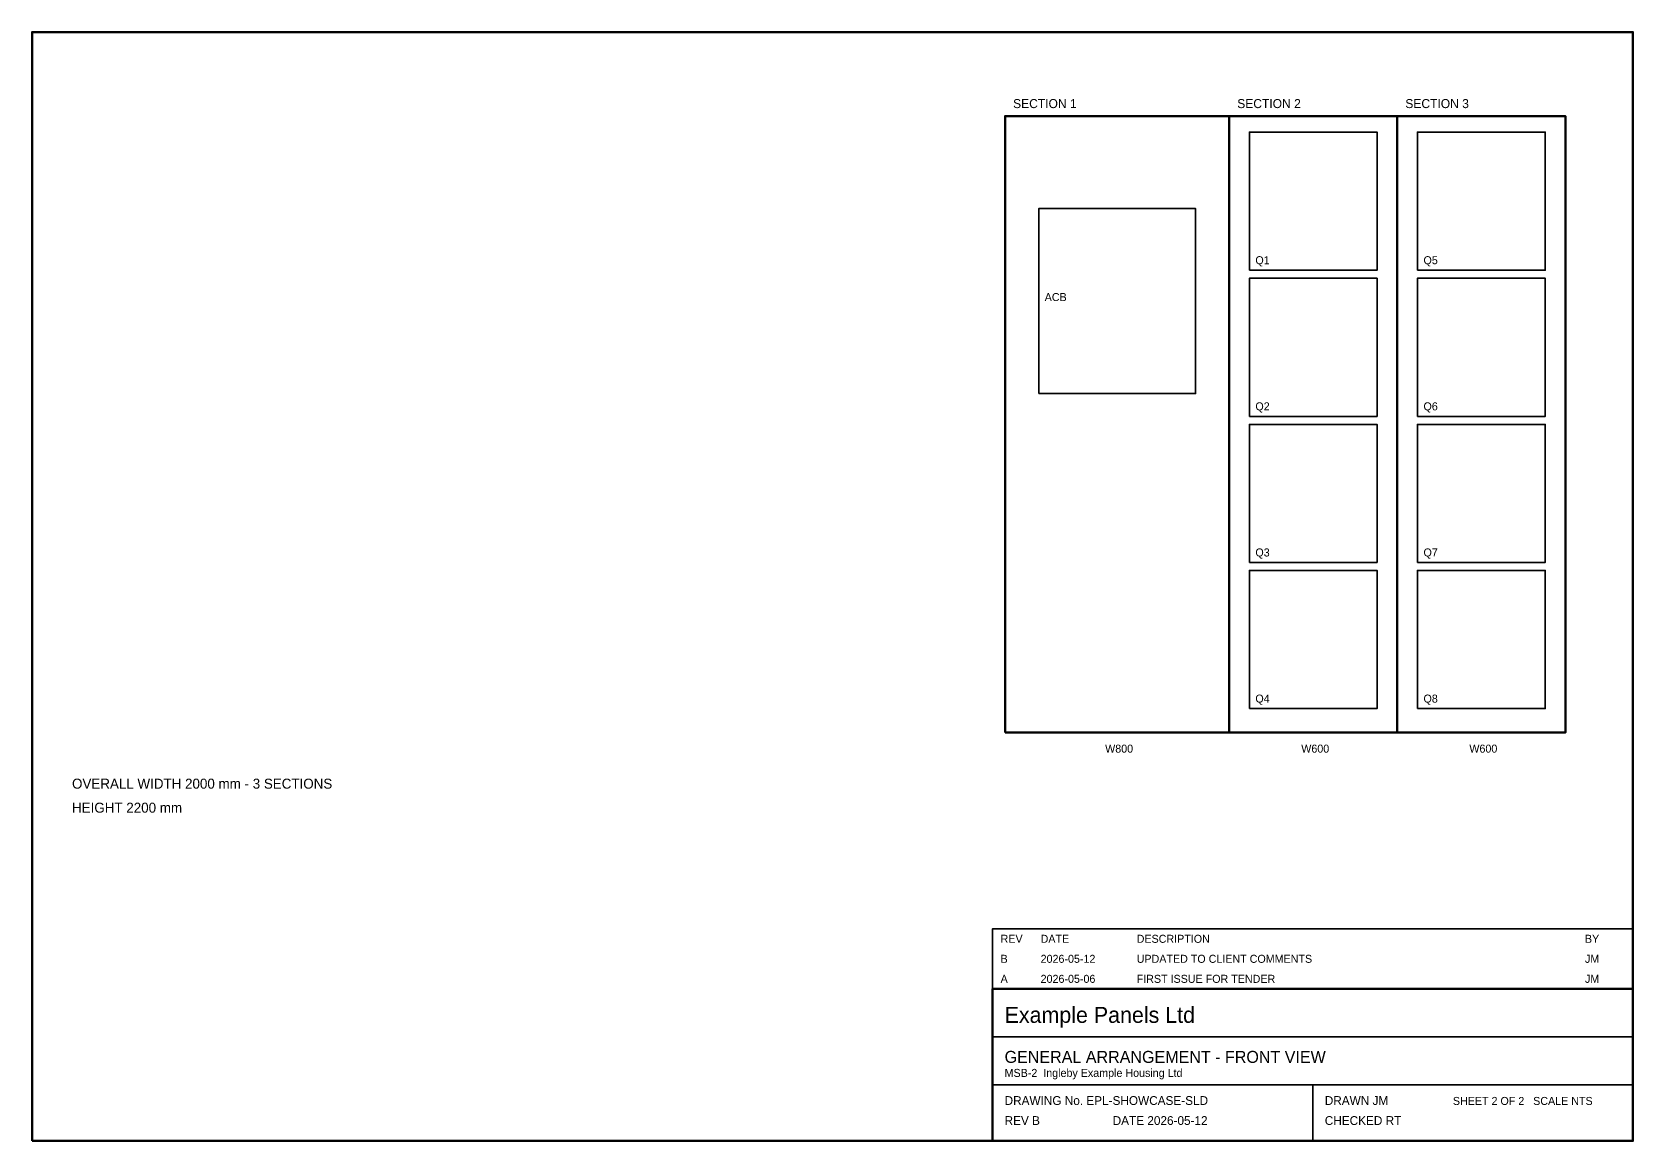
# Model space of a CAD drawing. Header units: millimetres. Extents: x 10 to 910, y 10 to 287.
# Drawn here: x 510 to 910, y 10 to 287 of the extents above; entities that cross this region are included whole.
import ezdxf

# ---------------------------------------------------------------- set-up
doc = ezdxf.new("R2010")
doc.units = ezdxf.units.MM
doc.layers.add('SHEET2', color=7, linetype='Continuous')
doc.styles.add('BODY', font='IBMPlexMono-Regular.ttf')
doc.styles.add('BOLD', font='IBMPlexMono-Regular.ttf')

msp = doc.modelspace()

# ---------------------------------------------------------------- linework, layer by layer
at = {"layer": 'SHEET2', "lineweight": 35}
for p, q in [((750, 36), (910, 36)), ((750, 24), (910, 24)), ((830, 10), (830, 24))]:
    msp.add_line(p, q, dxfattribs=at)
at = {"layer": 'SHEET2', "lineweight": 50}
for points in [[(510, 10), (910, 10), (910, 287), (510, 287)], [(753.12, 112), (809.12, 112), (809.12, 266), (753.12, 266)], [(809.12, 112), (851.12, 112), (851.12, 266), (809.12, 266)], [(851.12, 112), (893.12, 112), (893.12, 266), (851.12, 266)], [(750, 10), (910, 10), (910, 48), (750, 48)]]:
    msp.add_lwpolyline(points, close=True, dxfattribs=at)
at = {"layer": 'SHEET2', "lineweight": 35}
for points in [[(814.16, 227.5), (846.08, 227.5), (846.08, 262), (814.16, 262)], [(856.16, 227.5), (888.08, 227.5), (888.08, 262), (856.16, 262)], [(761.52, 196.7), (800.72, 196.7), (800.72, 242.9), (761.52, 242.9)], [(814.16, 191), (846.08, 191), (846.08, 225.5), (814.16, 225.5)], [(856.16, 191), (888.08, 191), (888.08, 225.5), (856.16, 225.5)], [(814.16, 154.5), (846.08, 154.5), (846.08, 189), (814.16, 189)], [(856.16, 154.5), (888.08, 154.5), (888.08, 189), (856.16, 189)], [(814.16, 118), (846.08, 118), (846.08, 152.5), (814.16, 152.5)], [(856.16, 118), (888.08, 118), (888.08, 152.5), (856.16, 152.5)], [(750, 48), (910, 48), (910, 63), (750, 63)]]:
    msp.add_lwpolyline(points, close=True, dxfattribs=at)

# ---------------------------------------------------------------- texts
at = {"layer": 'SHEET2'}
for s, height, style, p in [('SECTION 1', 2.25, 'BOLD', (755.12, 268)), ('SECTION 2', 2.25, 'BOLD', (811.12, 268)), ('SECTION 3', 2.25, 'BOLD', (853.12, 268)), ('Q1', 2, 'BODY', (815.66, 229)), ('Q5', 2, 'BODY', (857.66, 229)), ('ACB', 2, 'BODY', (763.02, 219.8)), ('Q2', 2, 'BODY', (815.66, 192.5)), ('Q6', 2, 'BODY', (857.66, 192.5)), ('Q3', 2, 'BODY', (815.66, 156)), ('Q7', 2, 'BODY', (857.66, 156)), ('Q4', 2, 'BODY', (815.66, 119.5)), ('Q8', 2, 'BODY', (857.66, 119.5)), ('W800', 2, 'BODY', (778.12, 107)), ('W600', 2, 'BODY', (827.12, 107)), ('W600', 2, 'BODY', (869.12, 107)), ('OVERALL WIDTH 2000 mm - 3 SECTIONS', 2.5, 'BOLD', (520, 98)), ('HEIGHT 2200 mm', 2.5, 'BODY', (520, 92)), ('REV', 2, 'BOLD', (752, 59.5)), ('DATE', 2, 'BOLD', (762, 59.5)), ('DESCRIPTION', 2, 'BOLD', (786, 59.5)), ('BY', 2, 'BOLD', (898, 59.5)), ('B', 2, 'BODY', (752, 54.5)), ('2026-05-12', 2, 'BODY', (762, 54.5)), ('UPDATED TO CLIENT COMMENTS', 2, 'BODY', (786, 54.5)), ('JM', 2, 'BODY', (898, 54.5)), ('A', 2, 'BODY', (752, 49.5)), ('2026-05-06', 2, 'BODY', (762, 49.5)), ('FIRST ISSUE FOR TENDER', 2, 'BODY', (786, 49.5)), ('JM', 2, 'BODY', (898, 49.5)), ('Example Panels Ltd', 4, 'BOLD', (753, 39.5)), ('GENERAL ARRANGEMENT - FRONT VIEW', 3, 'BOLD', (753, 29.5)), ('MSB-2  Ingleby Example Housing Ltd', 2, 'BODY', (753, 26)), ('DRAWING No. EPL-SHOWCASE-SLD', 2.2, 'BODY', (753, 19)), ('DRAWN JM', 2.2, 'BODY', (833, 19)), ('SHEET 2 OF 2   SCALE NTS', 2, 'BODY', (865, 19)), ('REV B', 2.2, 'BODY', (753, 14)), ('DATE 2026-05-12', 2.2, 'BODY', (780, 14)), ('CHECKED RT', 2.2, 'BODY', (833, 14))]:
    msp.add_text(s, height=height, dxfattribs=dict(at, style=style)).set_placement(p)

doc.saveas('drawing.dxf')
